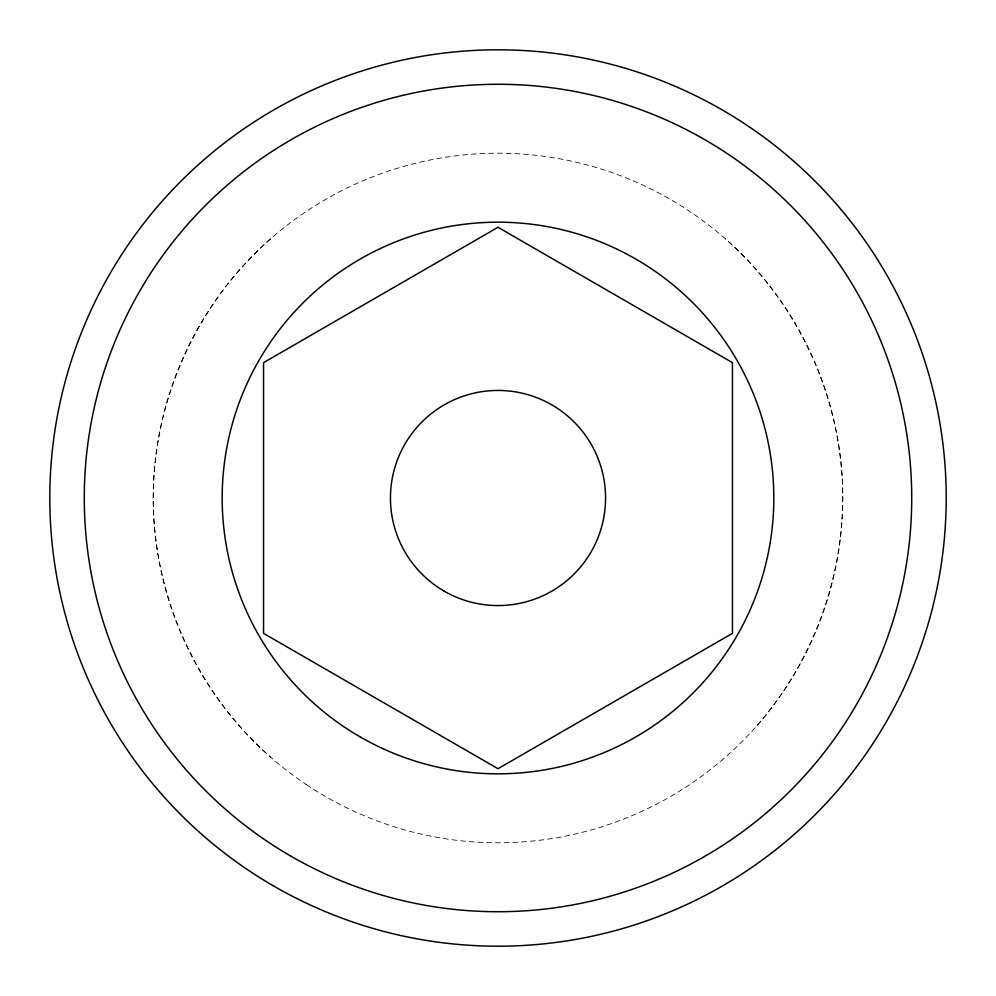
<?xml version="1.0" encoding="UTF-8"?>
<svg xmlns="http://www.w3.org/2000/svg" width="996" height="996" viewBox="0 0 996 996"><rect width="100%" height="100%" fill="white"/><g stroke="black" fill="none" stroke-linecap="round" stroke-linejoin="round"><path stroke-width="0.75" stroke-dasharray="4.98 3.74" d="M757.221 725.325C816.708 657.186 847.758 565.728 842.043 475.453C835.918 385.203 793.202 298.576 725.325 238.779M270.675 238.779C197.021 303.481 153.284 399.956 153.235 498C153.284 596.044 197.021 692.519 270.675 757.221M306.457 784.674A344.778 344.778 0 0 0 842.043 520.547A344.778 344.778 0 0 0 345.512 188.779A344.778 344.778 0 0 0 306.457 784.674"/><path stroke-width="1.49" d="M498 227.287L263.554 362.644L263.554 633.356L498 768.713L732.446 633.356L732.446 362.644L498 227.287M444.216 591.151A107.568 107.568 0 0 0 605.568 498A107.568 107.568 0 0 0 444.216 404.849A107.568 107.568 0 0 0 444.216 591.151M291.143 856.299A413.726 413.726 0 0 0 911.726 498A413.726 413.726 0 0 0 291.143 139.701A413.726 413.726 0 0 0 291.143 856.299M273.9 886.154A448.2 448.2 0 0 0 946.2 498A448.2 448.2 0 0 0 273.9 109.846A448.2 448.2 0 0 0 273.9 886.154M360.091 736.866A275.817 275.817 0 0 0 773.817 498A275.817 275.817 0 0 0 360.091 259.134A275.817 275.817 0 0 0 360.091 736.866"/></g></svg>
